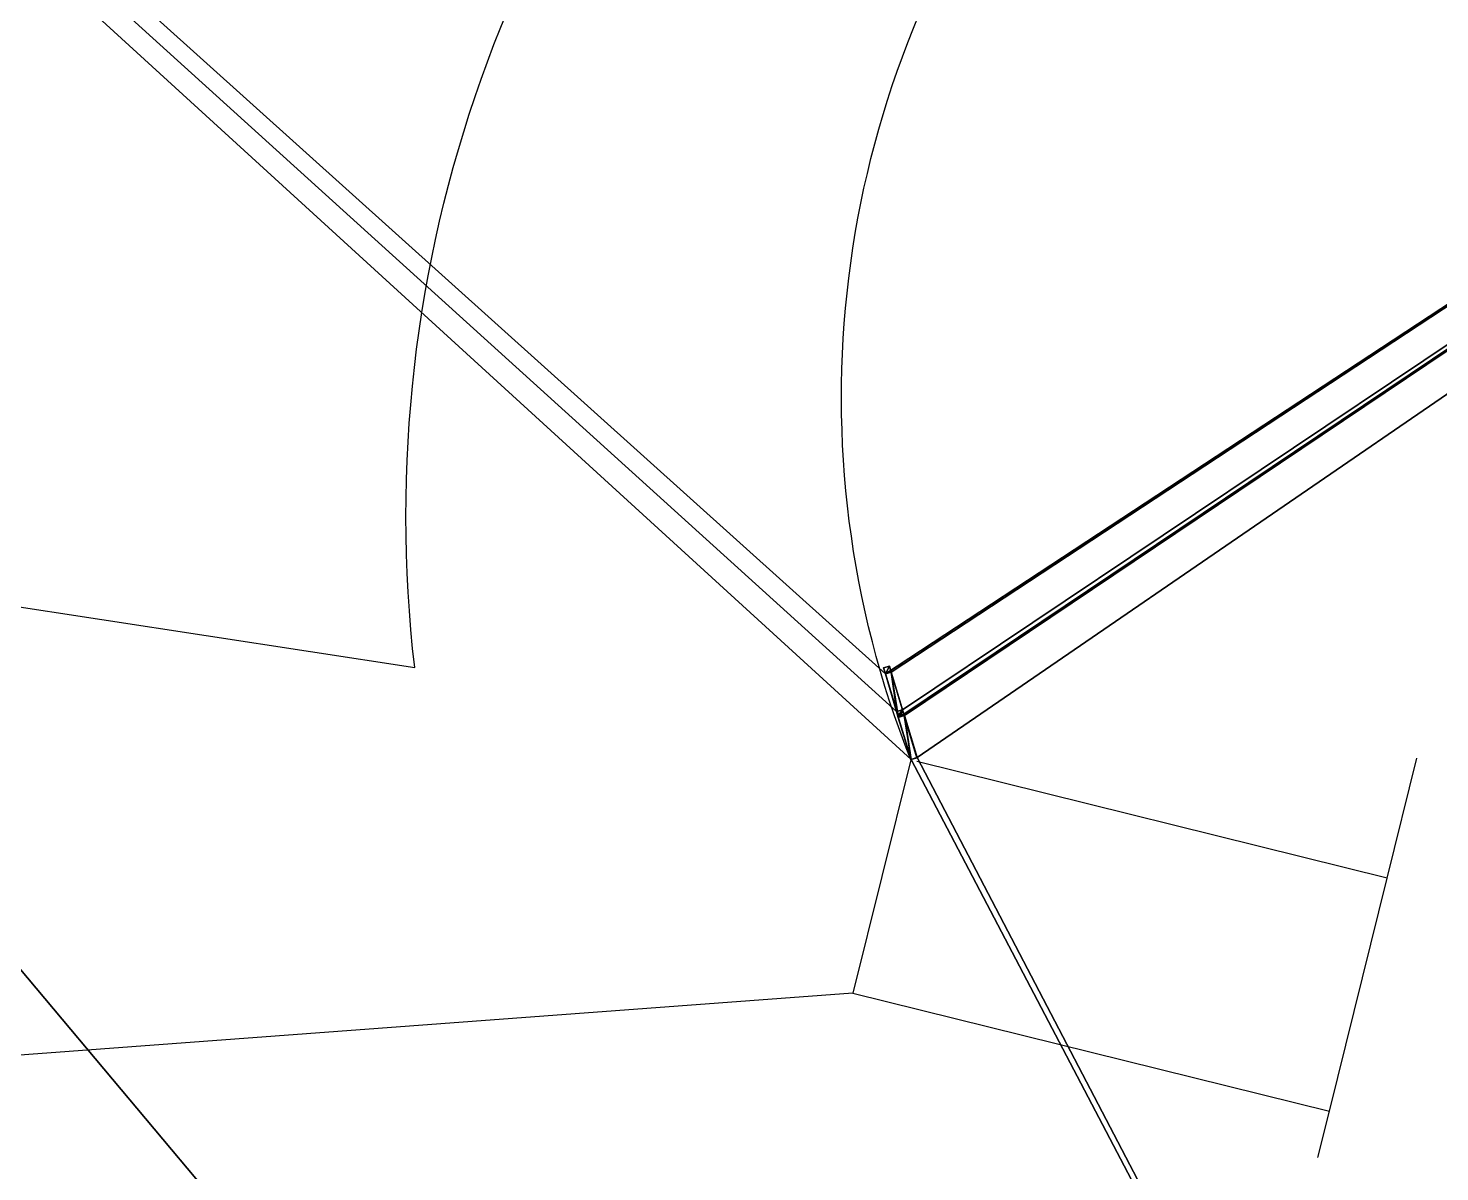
# Model space of a CAD drawing. Extents: x -1551 to 3643, y -2128 to 2177.
# Drawn here: x 1046 to 1850, y -431 to 221 of the extents above; entities that cross this region are included whole.
import ezdxf

# ---------------------------------------------------------------- set-up
doc = ezdxf.new("R2010")
doc.units = 0
doc.header["$MEASUREMENT"] = 0
doc.layers.get('0').update_dxf_attribs({"color": 13, "linetype": 'CONTINUOUS'})

msp = doc.modelspace()

# ---------------------------------------------------------------- linework, layer by layer
at = {"color": 0}
for p, q in [((851.05, -79.59, 32.7), (1266.05, -143.17)), ((1548.86, -195.83), (1515.88, -328.73)), ((1820.44, -263.2), (1552.36, -196.69)), ((1820.44, -263.2), (1837.37, -194.93)), ((1787.46, -396.11), (1820.44, -263.2)), ((1515.88, -328.73), (345.93, -415.85)), ((1515.88, -328.73), (1787.46, -396.11)), ((1780.92, -422.47), (1787.46, -396.11))]:
    msp.add_line(p, q, dxfattribs=at)
at = {"color": 53}
for p, q in [((1536.66, -142.41), (1533.31, -143.43)), ((1536.66, -142.41, 48), (1533.31, -143.43, 48)), ((1536.66, -142.41, 48), (1533.31, -143.43, 48)), ((1533.31, -143.43, 41.53), (1534.33, -146.78, 41.53)), ((1533.31, -143.43, 41.53), (1533.31, -143.43, 45)), ((1533.31, -143.43, 45), (1534.33, -146.78, 45)), ((1533.31, -143.43), (1533.31, -143.43, 2.95)), ((1533.31, -143.43, 2.95), (1534.33, -146.78, 2.95)), ((1533.31, -143.43), (1534.33, -146.78)), ((1534.33, -146.78, 30.78), (1533.31, -143.43, 30.78)), ((1533.31, -143.43, 30.78), (1533.31, -143.43, 38.06)), ((1533.31, -143.43, 38.06), (1533.31, -143.43, 41.53)), ((1533.31, -143.43, 41.53), (1534.33, -146.78, 41.53)), ((1533.31, -143.43, 45), (1533.31, -143.43, 48)), ((1533.31, -143.43, 41.53), (1533.31, -143.43, 45)), ((1533.31, -143.43, 38.06), (1533.31, -143.43, 41.53)), ((1533.31, -143.43, 30.78), (1533.31, -143.43, 38.06)), ((1533.31, -143.43, 27.28), (1533.31, -143.43, 30.78)), ((1533.31, -143.43, 2.95), (1533.31, -143.43, 27.28)), ((1533.31, -143.43), (1533.31, -143.43, 2.95)), ((1533.31, -143.43, 48), (1534.33, -146.78, 48)), ((1533.31, -143.43, 48), (1534.33, -146.78, 48)), ((1533.31, -143.43, 45), (1533.31, -143.43, 48)), ((1533.31, -143.43, 45), (1534.33, -146.78, 45)), ((1533.31, -143.43, 2.95), (1534.33, -146.78, 2.95)), ((1533.31, -143.43, 2.95), (1533.31, -143.43, 27.28)), ((1533.31, -143.43, 27.28), (1534.33, -146.78, 27.28)), ((1533.31, -143.43, 27.28), (1534.33, -146.78, 27.28)), ((1533.31, -143.43, 27.28), (1533.31, -143.43, 30.78)), ((1534.33, -146.78, 30.78), (1533.31, -143.43, 30.78)), ((1536.91, -143.24), (1536.66, -142.41)), ((1536.91, -143.24, 48), (1536.66, -142.41, 48)), ((1536.66, -142.41), (1536.66, -142.41, 48)), ((1536.66, -142.41), (1536.66, -142.41, 48)), ((1536.91, -143.24, 48), (1536.66, -142.41, 48)), ((1536.91, -143.24), (1536.91, -143.24, 48)), ((1537.68, -145.76, 48), (1536.91, -143.24, 48)), ((1537.68, -145.76), (1536.91, -143.24)), ((1537.68, -145.76, 48), (1536.91, -143.24, 48)), ((1536.91, -143.24), (1536.91, -143.24, 48)), ((1534.33, -146.78, 48), (1537.68, -145.76, 48)), ((1534.33, -146.78, 48), (1537.68, -145.76, 48)), ((1534.33, -146.78, 27.28), (1537.62, -145.78, 27.28)), ((1534.33, -146.78, 30.78), (1537.62, -145.78, 30.78)), ((1534.33, -146.78, 41.53), (1537.62, -145.78, 41.53)), ((1534.33, -146.78, 45), (1537.62, -145.78, 45)), ((1534.33, -146.78, 41.53), (1537.62, -145.78, 41.53)), ((1534.33, -146.78, 45), (1537.62, -145.78, 45)), ((1534.33, -146.78, 41.53), (1537.62, -145.78, 41.53)), ((1534.33, -146.78, 45), (1537.62, -145.78, 45)), ((1534.33, -146.78, 30.78), (1537.62, -145.78, 30.78)), ((1534.33, -146.78, 27.28), (1537.62, -145.78, 27.28)), ((1534.33, -146.78, 30.78), (1537.62, -145.78, 30.78)), ((1534.33, -146.78, 27.28), (1537.62, -145.78, 27.28)), ((1534.33, -146.78), (1537.56, -145.79)), ((1534.33, -146.78, 2.95), (1537.56, -145.79, 2.95)), ((1534.33, -146.78), (1537.56, -145.79)), ((1534.33, -146.78, 2.95), (1537.56, -145.79, 2.95)), ((1534.33, -146.78), (1537.56, -145.79)), ((1534.33, -146.78, 2.95), (1537.56, -145.79, 2.95)), ((1534.33, -146.78), (1540.83, -168.19)), ((1534.33, -146.78, 41.53), (1534.33, -146.78, 45)), ((1534.33, -146.78), (1534.33, -146.78, 2.95)), ((1541.61, -170.76, 30.78), (1534.33, -146.78, 30.78)), ((1534.33, -146.78, 27.28), (1534.33, -146.78, 30.78)), ((1534.33, -146.78, 27.28), (1541.61, -170.76, 27.28)), ((1534.33, -146.78, 30.78), (1534.33, -146.78, 41.53)), ((1534.33, -146.78, 45), (1534.33, -146.78, 48)), ((1534.33, -146.78, 2.95), (1534.33, -146.78, 27.28)), ((1534.33, -146.78, 30.78), (1534.33, -146.78, 41.53)), ((1534.33, -146.78, 45), (1534.33, -146.78, 48)), ((1534.33, -146.78, 2.95), (1534.33, -146.78, 27.28)), ((1534.33, -146.78, 2.95), (1541.61, -170.76, 2.95)), ((1534.33, -146.78), (1534.33, -146.78, 2.95)), ((1534.33, -146.78), (1540.83, -168.19)), ((1534.33, -146.78, 45), (1541.61, -170.76, 45)), ((1534.33, -146.78, 41.53), (1534.33, -146.78, 45)), ((1534.33, -146.78, 41.53), (1541.61, -170.76, 41.53)), ((1534.33, -146.78, 27.28), (1534.33, -146.78, 30.78)), ((1534.33, -146.78, 41.53), (1541.61, -170.76, 41.53)), ((1534.33, -146.78, 41.53), (1534.33, -146.78, 45)), ((1534.33, -146.78, 45), (1541.61, -170.76, 45)), ((1541.61, -170.76, 30.78), (1534.33, -146.78, 30.78)), ((1534.33, -146.78, 27.28), (1541.61, -170.76, 27.28)), ((1534.33, -146.78, 27.28), (1534.33, -146.78, 30.78)), ((1534.33, -146.78), (1540.83, -168.19)), ((1534.33, -146.78), (1534.33, -146.78, 2.95)), ((1534.33, -146.78, 2.95), (1541.61, -170.76, 2.95)), ((1537.56, -145.79), (1537.68, -145.76)), ((1537.56, -145.79), (1544.06, -167.21)), ((1537.56, -145.79), (1537.56, -145.79, 2.95)), ((1537.56, -145.79), (1544.06, -167.21)), ((1537.56, -145.79), (1537.56, -145.79, 2.95)), ((1537.56, -145.79, 2.95), (1544.84, -169.77, 2.95)), ((1537.56, -145.79), (1544.06, -167.21)), ((1537.56, -145.79), (1537.56, -145.79, 2.95)), ((1537.56, -145.79, 2.95), (1544.84, -169.77, 2.95)), ((1537.62, -145.78, 27.28), (1537.62, -145.78, 30.78)), ((1537.62, -145.78, 41.53), (1537.62, -145.78, 45)), ((1537.62, -145.78, 41.53), (1544.9, -169.76, 41.53)), ((1537.62, -145.78, 41.53), (1537.62, -145.78, 45)), ((1537.62, -145.78, 45), (1544.9, -169.76, 45)), ((1537.62, -145.78, 41.53), (1544.9, -169.76, 41.53)), ((1537.62, -145.78, 41.53), (1537.62, -145.78, 45)), ((1537.62, -145.78, 45), (1544.9, -169.76, 45)), ((1544.9, -169.76, 30.78), (1537.62, -145.78, 30.78)), ((1537.62, -145.78, 27.28), (1544.9, -169.76, 27.28)), ((1537.62, -145.78, 27.28), (1537.62, -145.78, 30.78)), ((1544.9, -169.76, 30.78), (1537.62, -145.78, 30.78)), ((1537.62, -145.78, 27.28), (1544.9, -169.76, 27.28)), ((1537.62, -145.78, 27.28), (1537.62, -145.78, 30.78)), ((1537.68, -145.76), (1537.68, -145.76, 48)), ((1537.68, -145.76), (1537.68, -145.76, 48)), ((1544.02, -167.22, 48), (1540.67, -168.24, 48)), ((1544.02, -167.22, 48), (1540.67, -168.24, 48)), ((1540.83, -168.19), (1540.67, -168.24)), ((1540.83, -168.19), (1540.67, -168.24)), ((1540.83, -168.19), (1540.67, -168.24)), ((1540.67, -168.24), (1541.69, -171.59)), ((1540.67, -168.24, 41.53), (1541.69, -171.59, 41.53)), ((1540.67, -168.24, 41.53), (1540.67, -168.24, 45)), ((1540.67, -168.24, 45), (1541.69, -171.59, 45)), ((1540.67, -168.24, 45), (1540.67, -168.24, 48)), ((1540.67, -168.24, 41.53), (1540.67, -168.24, 45)), ((1540.67, -168.24, 38.06), (1540.67, -168.24, 41.53)), ((1540.67, -168.24, 30.78), (1540.67, -168.24, 38.06)), ((1540.67, -168.24, 27.28), (1540.67, -168.24, 30.78)), ((1540.67, -168.24, 2.95), (1540.67, -168.24, 27.28)), ((1540.67, -168.24), (1540.67, -168.24, 2.95)), ((1541.69, -171.59, 30.78), (1540.67, -168.24, 30.78)), ((1540.67, -168.24, 30.78), (1540.67, -168.24, 38.06)), ((1540.67, -168.24, 38.06), (1540.67, -168.24, 41.53)), ((1540.67, -168.24, 41.53), (1541.69, -171.59, 41.53)), ((1540.67, -168.24, 48), (1541.69, -171.59, 48)), ((1540.67, -168.24), (1540.67, -168.24, 2.95)), ((1540.67, -168.24, 2.95), (1541.69, -171.59, 2.95)), ((1540.67, -168.24), (1541.69, -171.59)), ((1540.67, -168.24, 27.28), (1541.69, -171.59, 27.28)), ((1540.67, -168.24, 27.28), (1540.67, -168.24, 30.78)), ((1541.69, -171.59, 30.78), (1540.67, -168.24, 30.78)), ((1540.67, -168.24, 2.95), (1541.69, -171.59, 2.95)), ((1540.67, -168.24, 2.95), (1540.67, -168.24, 27.28)), ((1540.67, -168.24, 27.28), (1541.69, -171.59, 27.28)), ((1540.67, -168.24, 48), (1541.69, -171.59, 48)), ((1540.67, -168.24, 45), (1540.67, -168.24, 48)), ((1540.67, -168.24, 45), (1541.69, -171.59, 45)), ((1540.67, -168.24), (1541.69, -171.59)), ((1540.83, -168.19), (1544.02, -167.22)), ((1540.83, -168.19), (1544.02, -167.22)), ((1540.83, -168.19), (1544.02, -167.22)), ((1540.83, -168.19), (1544.02, -167.22)), ((1540.83, -168.19), (1541.61, -170.76)), ((1540.83, -168.19), (1541.61, -170.76)), ((1540.83, -168.19), (1541.61, -170.76)), ((1540.83, -168.19), (1541.61, -170.76)), ((1544.02, -167.22), (1544.06, -167.21)), ((1544.02, -167.22), (1544.06, -167.21)), ((1544.27, -168.05), (1544.02, -167.22)), ((1544.02, -167.22), (1544.02, -167.22, 48)), ((1544.27, -168.05), (1544.02, -167.22)), ((1544.27, -168.05, 48), (1544.02, -167.22, 48)), ((1544.02, -167.22), (1544.02, -167.22, 48)), ((1544.27, -168.05, 48), (1544.02, -167.22, 48)), ((1544.27, -168.05), (1544.02, -167.22)), ((1544.27, -168.05), (1544.02, -167.22)), ((1544.06, -167.21), (1544.84, -169.77)), ((1544.06, -167.21), (1544.84, -169.77)), ((1544.06, -167.21), (1544.84, -169.77)), ((1544.8, -169.79), (1544.27, -168.05)), ((1545.04, -170.57, 48), (1544.27, -168.05, 48)), ((1544.27, -168.05), (1544.27, -168.05, 48)), ((1544.8, -169.79), (1544.27, -168.05)), ((1544.27, -168.05), (1544.27, -168.05, 48)), ((1545.04, -170.57, 48), (1544.27, -168.05, 48)), ((1544.8, -169.79), (1544.27, -168.05)), ((1544.8, -169.79), (1544.27, -168.05)), ((1541.61, -170.76, 41.53), (1544.9, -169.76, 41.53)), ((1541.61, -170.76, 45), (1544.9, -169.76, 45)), ((1541.61, -170.76, 41.53), (1544.9, -169.76, 41.53)), ((1541.61, -170.76, 45), (1544.9, -169.76, 45)), ((1541.61, -170.76, 30.78), (1544.9, -169.76, 30.78)), ((1541.61, -170.76, 27.28), (1544.9, -169.76, 27.28)), ((1541.61, -170.76, 30.78), (1544.9, -169.76, 30.78)), ((1541.61, -170.76, 27.28), (1544.9, -169.76, 27.28)), ((1541.61, -170.76, 2.95), (1544.84, -169.77, 2.95)), ((1541.61, -170.76, 2.95), (1544.84, -169.77, 2.95)), ((1541.61, -170.76), (1544.8, -169.79)), ((1541.61, -170.76), (1544.8, -169.79)), ((1541.61, -170.76), (1544.8, -169.79)), ((1541.61, -170.76), (1544.8, -169.79)), ((1541.61, -170.76, 27.28), (1541.61, -170.76, 30.78)), ((1541.61, -170.76), (1541.61, -170.76, 2.95)), ((1541.61, -170.76, 41.53), (1541.61, -170.76, 45)), ((1541.61, -170.76, 41.53), (1541.61, -170.76, 45)), ((1541.61, -170.76, 27.28), (1541.61, -170.76, 30.78)), ((1541.61, -170.76), (1541.61, -170.76, 2.95)), ((1541.69, -171.59, 2.95), (1545.04, -170.57, 2.95)), ((1541.69, -171.59), (1545.04, -170.57)), ((1541.69, -171.59, 48), (1545.04, -170.57, 48)), ((1541.69, -171.59), (1545.04, -170.57)), ((1541.69, -171.59, 41.53), (1545.04, -170.57, 41.53)), ((1541.69, -171.59, 45), (1545.04, -170.57, 45)), ((1541.69, -171.59, 45), (1545.04, -170.57, 45)), ((1541.69, -171.59, 41.53), (1545.04, -170.57, 41.53)), ((1541.69, -171.59, 45), (1545.04, -170.57, 45)), ((1541.69, -171.59, 48), (1545.04, -170.57, 48)), ((1541.69, -171.59), (1545.04, -170.57)), ((1541.69, -171.59, 2.95), (1545.04, -170.57, 2.95)), ((1541.69, -171.59, 2.95), (1545.04, -170.57, 2.95)), ((1541.69, -171.59, 41.53), (1545.04, -170.57, 41.53)), ((1541.69, -171.59, 30.78), (1544.98, -170.59, 30.78)), ((1541.69, -171.59, 27.28), (1544.98, -170.59, 27.28)), ((1541.69, -171.59, 30.78), (1544.98, -170.59, 30.78)), ((1541.69, -171.59, 27.28), (1544.98, -170.59, 27.28)), ((1541.69, -171.59, 27.28), (1544.98, -170.59, 27.28)), ((1541.69, -171.59, 30.78), (1544.98, -170.59, 30.78)), ((1541.69, -171.59), (1548.97, -195.57)), ((1541.69, -171.59), (1541.69, -171.59, 2.95)), ((1541.69, -171.59, 41.53), (1541.69, -171.59, 45)), ((1548.97, -195.57, 30.78), (1541.69, -171.59, 30.78)), ((1541.69, -171.59, 27.28), (1541.69, -171.59, 30.78)), ((1541.69, -171.59, 27.28), (1548.97, -195.57, 27.28)), ((1541.69, -171.59, 2.95), (1548.97, -195.57, 2.95)), ((1541.69, -171.59), (1541.69, -171.59, 2.95)), ((1541.69, -171.59), (1548.97, -195.57)), ((1541.69, -171.59, 30.78), (1541.69, -171.59, 41.53)), ((1541.69, -171.59, 45), (1548.97, -195.57, 45)), ((1541.69, -171.59, 41.53), (1541.69, -171.59, 45)), ((1541.69, -171.59, 41.53), (1548.97, -195.57, 41.53)), ((1541.69, -171.59), (1541.69, -171.59, 2.95)), ((1541.69, -171.59, 27.28), (1541.69, -171.59, 30.78)), ((1541.69, -171.59, 2.95), (1541.69, -171.59, 27.28)), ((1541.69, -171.59, 45), (1541.69, -171.59, 48)), ((1541.69, -171.59, 41.53), (1548.97, -195.57, 41.53)), ((1541.69, -171.59, 45), (1548.97, -195.57, 45)), ((1541.69, -171.59, 41.53), (1541.69, -171.59, 45)), ((1541.69, -171.59, 45), (1541.69, -171.59, 48)), ((1548.97, -195.57, 30.78), (1541.69, -171.59, 30.78)), ((1541.69, -171.59, 27.28), (1548.97, -195.57, 27.28)), ((1541.69, -171.59, 27.28), (1541.69, -171.59, 30.78)), ((1541.69, -171.59), (1548.97, -195.57)), ((1541.69, -171.59, 2.95), (1548.97, -195.57, 2.95)), ((1541.69, -171.59, 2.95), (1541.69, -171.59, 27.28)), ((1541.69, -171.59, 30.78), (1541.69, -171.59, 41.53)), ((1544.8, -169.79), (1544.84, -169.77)), ((1544.8, -169.79), (1544.84, -169.77)), ((1544.8, -169.79), (1544.84, -169.77)), ((1545.04, -170.57), (1544.8, -169.79)), ((1545.04, -170.57), (1544.8, -169.79)), ((1545.04, -170.57), (1544.8, -169.79)), ((1544.84, -169.77), (1544.84, -169.77, 2.95)), ((1544.84, -169.77), (1544.84, -169.77, 2.95)), ((1544.9, -169.76, 41.53), (1544.9, -169.76, 45)), ((1544.9, -169.76, 41.53), (1544.9, -169.76, 45)), ((1544.9, -169.76, 27.28), (1544.9, -169.76, 30.78)), ((1544.9, -169.76, 27.28), (1544.9, -169.76, 30.78)), ((1552.26, -194.57, 30.78), (1544.98, -170.59, 30.78)), ((1544.98, -170.59, 27.28), (1552.26, -194.57, 27.28)), ((1544.98, -170.59, 27.28), (1544.98, -170.59, 30.78)), ((1552.26, -194.57, 30.78), (1544.98, -170.59, 30.78)), ((1544.98, -170.59, 27.28), (1552.26, -194.57, 27.28)), ((1544.98, -170.59, 27.28), (1544.98, -170.59, 30.78)), ((1544.98, -170.59, 27.28), (1544.98, -170.59, 30.78)), ((1545.04, -170.57), (1545.16, -170.54)), ((1545.04, -170.57), (1545.16, -170.54)), ((1545.04, -170.57), (1545.16, -170.54)), ((1545.04, -170.57, 2.95), (1545.16, -170.54, 2.95)), ((1545.04, -170.57, 2.95), (1545.16, -170.54, 2.95)), ((1545.04, -170.57), (1545.04, -170.57, 2.95)), ((1545.04, -170.57), (1545.04, -170.57, 2.95)), ((1545.04, -170.57, 2.95), (1545.04, -170.57, 41.53)), ((1545.04, -170.57, 41.53), (1545.04, -170.57, 45)), ((1545.04, -170.57, 45), (1545.04, -170.57, 48)), ((1545.04, -170.57, 41.53), (1552.32, -194.55, 41.53)), ((1545.04, -170.57, 41.53), (1545.04, -170.57, 45)), ((1545.04, -170.57, 45), (1552.32, -194.55, 45)), ((1545.04, -170.57, 41.53), (1552.32, -194.55, 41.53)), ((1545.04, -170.57, 45), (1552.32, -194.55, 45)), ((1545.04, -170.57, 41.53), (1545.04, -170.57, 45)), ((1545.04, -170.57, 45), (1545.04, -170.57, 48)), ((1545.04, -170.57), (1545.04, -170.57, 2.95)), ((1545.04, -170.57, 2.95), (1545.04, -170.57, 41.53)), ((1545.16, -170.54), (1552.44, -194.52)), ((1545.16, -170.54), (1552.44, -194.52)), ((1545.16, -170.54), (1545.16, -170.54, 2.95)), ((1545.16, -170.54, 2.95), (1552.44, -194.52, 2.95)), ((1545.16, -170.54), (1552.44, -194.52)), ((1545.16, -170.54), (1545.16, -170.54, 2.95)), ((1545.16, -170.54, 2.95), (1552.44, -194.52, 2.95)), ((1548.97, -195.57), (1552.44, -194.52)), ((1548.97, -195.57), (1552.44, -194.52)), ((1548.97, -195.57, 2.95), (1552.44, -194.52, 2.95)), ((1548.97, -195.57), (1552.44, -194.52)), ((1548.97, -195.57, 2.95), (1552.44, -194.52, 2.95)), ((1548.97, -195.57, 41.53), (1552.32, -194.55, 41.53)), ((1548.97, -195.57, 45), (1552.32, -194.55, 45)), ((1548.97, -195.57, 41.53), (1552.32, -194.55, 41.53)), ((1548.97, -195.57, 45), (1552.32, -194.55, 45)), ((1548.97, -195.57, 30.78), (1552.26, -194.57, 30.78)), ((1548.97, -195.57, 27.28), (1552.26, -194.57, 27.28)), ((1548.97, -195.57, 30.78), (1552.26, -194.57, 30.78)), ((1548.97, -195.57, 27.28), (1552.26, -194.57, 27.28)), ((1548.97, -195.57, 27.28), (1548.97, -195.57, 30.78)), ((1548.97, -195.57), (1548.97, -195.57, 2.95)), ((1548.97, -195.57, 41.53), (1548.97, -195.57, 45)), ((1548.97, -195.57, 41.53), (1548.97, -195.57, 45)), ((1548.97, -195.57, 27.28), (1548.97, -195.57, 30.78)), ((1548.97, -195.57), (1548.97, -195.57, 2.95)), ((1552.26, -194.57, 27.28), (1552.26, -194.57, 30.78)), ((1552.26, -194.57, 27.28), (1552.26, -194.57, 30.78)), ((1552.32, -194.55, 41.53), (1552.32, -194.55, 45)), ((1552.32, -194.55, 41.53), (1552.32, -194.55, 45)), ((1552.44, -194.52), (1552.44, -194.52, 2.95)), ((1552.44, -194.52), (1552.44, -194.52, 2.95))]:
    msp.add_line(p, q, dxfattribs=at)
at = {"color": 0, "extrusion": (0, 0, -1)}
for centre, radius, start, end in [((-2008.24, -57.05), 747.17, 353.38116, 97.83471), ((-2069.4, 10.87), 560.07, 338.34326, 92.85149)]:
    msp.add_arc(centre, radius, start, end, dxfattribs=at)

# ---------------------------------------------------------------- meshes
at = {"color": 0}
mesh = msp.add_polyface(dxfattribs=at)
corners = [(1540.83, -168.19), (1540.67, -168.24), (1534.33, -146.78), (3642.78, 1239.34), (-1049.3, 2177.1), (1537.56, -145.79), (1544.06, -167.21), (1544.84, -169.77), (1545.04, -170.57), (1545.16, -170.54), (1552.44, -194.52), (2561.91, -2128.17), (-1551.25, -1075.87), (1548.97, -195.57), (1541.69, -171.59), (1544.8, -169.79)]
mesh.append_faces([[corners[k] for k in face] for face in [(4, 11, 12), (13, 1, 14)]], dxfattribs={"vtx0": -1, "color": 0})
mesh.append_faces([[corners[k] for k in face] for face in [(3, 2, 4), (2, 3, 5), (5, 3, 6), (6, 3, 7), (8, 3, 9), (9, 3, 10)]], dxfattribs={"vtx0": -1, "vtx1": -1, "color": 0})
mesh.append_faces([[corners[k] for k in face] for face in [(7, 3, 8), (11, 4, 13), (13, 4, 1), (1, 4, 2)]], dxfattribs={"vtx0": -1, "vtx1": -1, "vtx2": -1, "color": 0})
mesh.append_faces([[corners[k] for k in face] for face in [(10, 3, 11), (11, 13, 10)]], dxfattribs={"vtx0": -1, "vtx2": -1, "color": 0})
mesh.append_faces([[corners[k] for k in face] for face in [(0, 1, 2)]], dxfattribs={"vtx1": -1, "color": 0})
mesh.append_faces([[corners[k] for k in face] for face in [(8, 15, 7)]], dxfattribs={"vtx2": -1, "color": 0})
at = {"color": 53}
mesh = msp.add_polyface(dxfattribs=at)
corners = [(1536.66, -142.41, 48), (1533.31, -143.43), (1536.66, -142.41), (1533.31, -143.43, 2.95), (1533.31, -143.43, 27.28), (1533.31, -143.43, 30.78), (1533.31, -143.43, 38.06), (1533.31, -143.43, 41.53), (1533.31, -143.43, 45), (1533.31, -143.43, 48)]
mesh.append_faces([[corners[k] for k in face] for face in [(0, 1, 2), (8, 0, 9)]], dxfattribs={"vtx0": -1, "color": 53})
mesh.append_faces([[corners[k] for k in face] for face in [(1, 0, 3), (3, 0, 4), (4, 0, 5), (5, 0, 6), (6, 0, 7), (7, 0, 8)]], dxfattribs={"vtx0": -1, "vtx1": -1, "color": 53})
mesh = msp.add_polyface(dxfattribs=at)
corners = [(1536.66, -142.41, 48), (1534.33, -146.78, 48), (1533.31, -143.43, 48), (1537.68, -145.76, 48), (1536.91, -143.24, 48)]
mesh.append_faces([[corners[k] for k in face] for face in [(0, 1, 2), (3, 0, 4)]], dxfattribs={"vtx0": -1, "color": 53})
mesh.append_faces([[corners[k] for k in face] for face in [(1, 0, 3)]], dxfattribs={"vtx0": -1, "vtx1": -1, "color": 53})
mesh = msp.add_polyface(dxfattribs=at)
corners = [(1533.31, -143.43, 41.53), (1534.33, -146.78, 45), (1534.33, -146.78, 41.53), (1533.31, -143.43, 45)]
mesh.append_faces([[corners[k] for k in face] for face in [(0, 1, 2), (1, 0, 3)]], dxfattribs={"vtx0": -1, "color": 53})
mesh = msp.add_polyface(dxfattribs=at)
corners = [(1533.31, -143.43), (1534.33, -146.78, 2.95), (1534.33, -146.78), (1533.31, -143.43, 2.95)]
mesh.append_faces([[corners[k] for k in face] for face in [(0, 1, 2), (1, 0, 3)]], dxfattribs={"vtx0": -1, "color": 53})
mesh = msp.add_polyface(dxfattribs=at)
corners = [(1533.31, -143.43, 30.78), (1534.33, -146.78, 41.53), (1534.33, -146.78, 30.78), (1533.31, -143.43, 41.53), (1533.31, -143.43, 38.06)]
mesh.append_faces([[corners[k] for k in face] for face in [(0, 1, 2), (3, 0, 4)]], dxfattribs={"vtx0": -1, "color": 53})
mesh.append_faces([[corners[k] for k in face] for face in [(1, 0, 3)]], dxfattribs={"vtx0": -1, "vtx1": -1, "color": 53})
mesh = msp.add_polyface(dxfattribs=at)
corners = [(1533.31, -143.43, 48), (1534.33, -146.78, 45), (1534.33, -146.78, 48), (1533.31, -143.43, 45)]
mesh.append_faces([[corners[k] for k in face] for face in [(0, 1, 2), (1, 0, 3)]], dxfattribs={"vtx0": -1, "color": 53})
mesh = msp.add_polyface(dxfattribs=at)
corners = [(1533.31, -143.43, 2.95), (1534.33, -146.78, 27.28), (1534.33, -146.78, 2.95), (1533.31, -143.43, 27.28)]
mesh.append_faces([[corners[k] for k in face] for face in [(0, 1, 2), (1, 0, 3)]], dxfattribs={"vtx0": -1, "color": 53})
mesh = msp.add_polyface(dxfattribs=at)
corners = [(1533.31, -143.43, 27.28), (1534.33, -146.78, 30.78), (1534.33, -146.78, 27.28), (1533.31, -143.43, 30.78)]
mesh.append_faces([[corners[k] for k in face] for face in [(0, 1, 2), (1, 0, 3)]], dxfattribs={"vtx0": -1, "color": 53})
mesh = msp.add_polyface(dxfattribs=at)
corners = [(1536.66, -142.41, 48), (1536.91, -143.24), (1536.91, -143.24, 48), (1536.66, -142.41)]
mesh.append_faces([[corners[k] for k in face] for face in [(0, 1, 2), (1, 0, 3)]], dxfattribs={"vtx0": -1, "color": 53})
mesh = msp.add_polyface(dxfattribs=at)
corners = [(1536.91, -143.24, 48), (1537.68, -145.76), (1537.68, -145.76, 48), (1536.91, -143.24)]
mesh.append_faces([[corners[k] for k in face] for face in [(0, 1, 2), (1, 0, 3)]], dxfattribs={"vtx0": -1, "color": 53})
mesh = msp.add_polyface(dxfattribs=at)
corners = [(1534.33, -146.78, 27.28), (1537.56, -145.79, 2.95), (1534.33, -146.78, 2.95), (1534.33, -146.78, 41.53), (1537.62, -145.78, 30.78), (1534.33, -146.78, 30.78), (1534.33, -146.78, 48), (1537.62, -145.78, 45), (1534.33, -146.78, 45), (1537.68, -145.76), (1537.56, -145.79), (1537.68, -145.76, 48), (1537.62, -145.78, 27.28), (1537.62, -145.78, 41.53)]
mesh.append_faces([[corners[k] for k in face] for face in [(0, 1, 2), (3, 4, 5), (6, 7, 8), (1, 9, 10)]], dxfattribs={"vtx0": -1, "color": 53})
mesh.append_faces([[corners[k] for k in face] for face in [(9, 1, 11), (12, 1, 0), (13, 4, 3), (11, 7, 6)]], dxfattribs={"vtx0": -1, "vtx1": -1, "color": 53})
mesh.append_faces([[corners[k] for k in face] for face in [(11, 1, 12), (11, 4, 13)]], dxfattribs={"vtx0": -1, "vtx1": -1, "vtx2": -1, "color": 53})
mesh.append_faces([[corners[k] for k in face] for face in [(11, 12, 4), (11, 13, 7)]], dxfattribs={"vtx0": -1, "vtx2": -1, "color": 53})
mesh = msp.add_polyface(dxfattribs=at)
corners = [(1537.62, -145.78, 41.53), (1541.61, -170.76, 41.53), (1534.33, -146.78, 41.53), (1544.9, -169.76, 41.53)]
mesh.append_faces([[corners[k] for k in face] for face in [(0, 1, 2), (1, 0, 3)]], dxfattribs={"vtx0": -1, "color": 53})
mesh = msp.add_polyface(dxfattribs=at)
corners = [(1534.33, -146.78, 45), (1537.62, -145.78, 41.53), (1534.33, -146.78, 41.53), (1537.62, -145.78, 45)]
mesh.append_faces([[corners[k] for k in face] for face in [(0, 1, 2), (1, 0, 3)]], dxfattribs={"vtx0": -1, "color": 53})
mesh = msp.add_polyface(dxfattribs=at)
corners = [(1541.61, -170.76, 45), (1537.62, -145.78, 45), (1534.33, -146.78, 45), (1544.9, -169.76, 45)]
mesh.append_faces([[corners[k] for k in face] for face in [(0, 1, 2), (1, 0, 3)]], dxfattribs={"vtx0": -1, "color": 53})
mesh = msp.add_polyface(dxfattribs=at)
corners = [(1541.61, -170.76, 30.78), (1537.62, -145.78, 30.78), (1534.33, -146.78, 30.78), (1544.9, -169.76, 30.78)]
mesh.append_faces([[corners[k] for k in face] for face in [(0, 1, 2), (1, 0, 3)]], dxfattribs={"vtx0": -1, "color": 53})
mesh = msp.add_polyface(dxfattribs=at)
corners = [(1537.62, -145.78, 27.28), (1541.61, -170.76, 27.28), (1534.33, -146.78, 27.28), (1544.9, -169.76, 27.28)]
mesh.append_faces([[corners[k] for k in face] for face in [(0, 1, 2), (1, 0, 3)]], dxfattribs={"vtx0": -1, "color": 53})
mesh = msp.add_polyface(dxfattribs=at)
corners = [(1534.33, -146.78, 30.78), (1537.62, -145.78, 27.28), (1534.33, -146.78, 27.28), (1537.62, -145.78, 30.78)]
mesh.append_faces([[corners[k] for k in face] for face in [(0, 1, 2), (1, 0, 3)]], dxfattribs={"vtx0": -1, "color": 53})
mesh = msp.add_polyface(dxfattribs=at)
corners = [(1537.56, -145.79), (1540.83, -168.19), (1534.33, -146.78), (1544.06, -167.21), (1544.02, -167.22)]
mesh.append_faces([[corners[k] for k in face] for face in [(0, 1, 2), (1, 3, 4)]], dxfattribs={"vtx0": -1, "color": 53})
mesh.append_faces([[corners[k] for k in face] for face in [(1, 0, 3)]], dxfattribs={"vtx0": -1, "vtx2": -1, "color": 53})
mesh = msp.add_polyface(dxfattribs=at)
corners = [(1534.33, -146.78, 2.95), (1537.56, -145.79), (1534.33, -146.78), (1537.56, -145.79, 2.95)]
mesh.append_faces([[corners[k] for k in face] for face in [(0, 1, 2), (1, 0, 3)]], dxfattribs={"vtx0": -1, "color": 53})
mesh = msp.add_polyface(dxfattribs=at)
corners = [(1541.61, -170.76, 2.95), (1537.56, -145.79, 2.95), (1534.33, -146.78, 2.95), (1544.84, -169.77, 2.95)]
mesh.append_faces([[corners[k] for k in face] for face in [(0, 1, 2), (1, 0, 3)]], dxfattribs={"vtx0": -1, "color": 53})
mesh = msp.add_polyface(dxfattribs=at)
corners = [(1534.33, -146.78, 30.78), (1541.61, -170.76, 27.28), (1541.61, -170.76, 30.78), (1534.33, -146.78, 27.28)]
mesh.append_faces([[corners[k] for k in face] for face in [(0, 1, 2), (1, 0, 3)]], dxfattribs={"vtx0": -1, "color": 53})
mesh = msp.add_polyface(dxfattribs=at)
corners = [(1534.33, -146.78, 2.95), (1541.61, -170.76), (1541.61, -170.76, 2.95), (1540.83, -168.19), (1534.33, -146.78)]
mesh.append_faces([[corners[k] for k in face] for face in [(0, 1, 2), (3, 0, 4)]], dxfattribs={"vtx0": -1, "color": 53})
mesh.append_faces([[corners[k] for k in face] for face in [(1, 0, 3)]], dxfattribs={"vtx0": -1, "vtx1": -1, "color": 53})
mesh = msp.add_polyface(dxfattribs=at)
corners = [(1534.33, -146.78, 45), (1541.61, -170.76, 41.53), (1541.61, -170.76, 45), (1534.33, -146.78, 41.53)]
mesh.append_faces([[corners[k] for k in face] for face in [(0, 1, 2), (1, 0, 3)]], dxfattribs={"vtx0": -1, "color": 53})
mesh = msp.add_polyface(dxfattribs=at)
corners = [(1544.06, -167.21), (1544.84, -169.77, 2.95), (1544.84, -169.77), (1537.56, -145.79, 2.95), (1537.56, -145.79)]
mesh.append_faces([[corners[k] for k in face] for face in [(0, 1, 2), (3, 0, 4)]], dxfattribs={"vtx0": -1, "color": 53})
mesh.append_faces([[corners[k] for k in face] for face in [(1, 0, 3)]], dxfattribs={"vtx0": -1, "vtx1": -1, "color": 53})
mesh = msp.add_polyface(dxfattribs=at)
corners = [(1537.62, -145.78, 41.53), (1544.9, -169.76, 45), (1544.9, -169.76, 41.53), (1537.62, -145.78, 45)]
mesh.append_faces([[corners[k] for k in face] for face in [(0, 1, 2), (1, 0, 3)]], dxfattribs={"vtx0": -1, "color": 53})
mesh = msp.add_polyface(dxfattribs=at)
corners = [(1537.62, -145.78, 27.28), (1544.9, -169.76, 30.78), (1544.9, -169.76, 27.28), (1537.62, -145.78, 30.78)]
mesh.append_faces([[corners[k] for k in face] for face in [(0, 1, 2), (1, 0, 3)]], dxfattribs={"vtx0": -1, "color": 53})
mesh = msp.add_polyface(dxfattribs=at)
corners = [(1544.02, -167.22, 48), (1540.83, -168.19), (1544.02, -167.22), (1540.67, -168.24), (1540.67, -168.24, 2.95), (1540.67, -168.24, 27.28), (1540.67, -168.24, 30.78), (1540.67, -168.24, 38.06), (1540.67, -168.24, 41.53), (1540.67, -168.24, 45), (1540.67, -168.24, 48)]
mesh.append_faces([[corners[k] for k in face] for face in [(0, 1, 2), (9, 0, 10)]], dxfattribs={"vtx0": -1, "color": 53})
mesh.append_faces([[corners[k] for k in face] for face in [(1, 0, 3), (3, 0, 4), (4, 0, 5), (5, 0, 6), (6, 0, 7), (7, 0, 8), (8, 0, 9)]], dxfattribs={"vtx0": -1, "vtx1": -1, "color": 53})
mesh = msp.add_polyface(dxfattribs=at)
corners = [(1544.02, -167.22, 48), (1541.69, -171.59, 48), (1540.67, -168.24, 48), (1544.27, -168.05, 48), (1545.04, -170.57, 48)]
mesh.append_faces([[corners[k] for k in face] for face in [(0, 1, 2), (1, 3, 4)]], dxfattribs={"vtx0": -1, "color": 53})
mesh.append_faces([[corners[k] for k in face] for face in [(1, 0, 3)]], dxfattribs={"vtx0": -1, "vtx2": -1, "color": 53})
mesh = msp.add_polyface(dxfattribs=at)
corners = [(1540.83, -168.19), (1541.69, -171.59), (1540.67, -168.24), (1541.61, -170.76), (1544.8, -169.79), (1545.04, -170.57)]
mesh.append_faces([[corners[k] for k in face] for face in [(0, 1, 2), (1, 4, 5)]], dxfattribs={"vtx0": -1, "color": 53})
mesh.append_faces([[corners[k] for k in face] for face in [(1, 0, 3), (1, 3, 4)]], dxfattribs={"vtx0": -1, "vtx2": -1, "color": 53})
mesh = msp.add_polyface(dxfattribs=at)
corners = [(1540.67, -168.24, 41.53), (1541.69, -171.59, 45), (1541.69, -171.59, 41.53), (1540.67, -168.24, 45)]
mesh.append_faces([[corners[k] for k in face] for face in [(0, 1, 2), (1, 0, 3)]], dxfattribs={"vtx0": -1, "color": 53})
mesh = msp.add_polyface(dxfattribs=at)
corners = [(1540.67, -168.24, 30.78), (1541.69, -171.59, 41.53), (1541.69, -171.59, 30.78), (1540.67, -168.24, 41.53), (1540.67, -168.24, 38.06)]
mesh.append_faces([[corners[k] for k in face] for face in [(0, 1, 2), (3, 0, 4)]], dxfattribs={"vtx0": -1, "color": 53})
mesh.append_faces([[corners[k] for k in face] for face in [(1, 0, 3)]], dxfattribs={"vtx0": -1, "vtx1": -1, "color": 53})
mesh = msp.add_polyface(dxfattribs=at)
corners = [(1540.67, -168.24), (1541.69, -171.59, 2.95), (1541.69, -171.59), (1540.67, -168.24, 2.95)]
mesh.append_faces([[corners[k] for k in face] for face in [(0, 1, 2), (1, 0, 3)]], dxfattribs={"vtx0": -1, "color": 53})
mesh = msp.add_polyface(dxfattribs=at)
corners = [(1540.67, -168.24, 27.28), (1541.69, -171.59, 30.78), (1541.69, -171.59, 27.28), (1540.67, -168.24, 30.78)]
mesh.append_faces([[corners[k] for k in face] for face in [(0, 1, 2), (1, 0, 3)]], dxfattribs={"vtx0": -1, "color": 53})
mesh = msp.add_polyface(dxfattribs=at)
corners = [(1540.67, -168.24, 2.95), (1541.69, -171.59, 27.28), (1541.69, -171.59, 2.95), (1540.67, -168.24, 27.28)]
mesh.append_faces([[corners[k] for k in face] for face in [(0, 1, 2), (1, 0, 3)]], dxfattribs={"vtx0": -1, "color": 53})
mesh = msp.add_polyface(dxfattribs=at)
corners = [(1540.67, -168.24, 48), (1541.69, -171.59, 45), (1541.69, -171.59, 48), (1540.67, -168.24, 45)]
mesh.append_faces([[corners[k] for k in face] for face in [(0, 1, 2), (1, 0, 3)]], dxfattribs={"vtx0": -1, "color": 53})
mesh = msp.add_polyface(dxfattribs=at)
corners = [(1544.02, -167.22), (1541.61, -170.76), (1540.83, -168.19), (1544.27, -168.05), (1544.8, -169.79)]
mesh.append_faces([[corners[k] for k in face] for face in [(0, 1, 2), (1, 3, 4)]], dxfattribs={"vtx0": -1, "color": 53})
mesh.append_faces([[corners[k] for k in face] for face in [(1, 0, 3)]], dxfattribs={"vtx0": -1, "vtx2": -1, "color": 53})
mesh = msp.add_polyface(dxfattribs=at)
corners = [(1544.06, -167.21), (1544.27, -168.05), (1544.02, -167.22), (1544.84, -169.77), (1544.8, -169.79)]
mesh.append_faces([[corners[k] for k in face] for face in [(0, 1, 2), (1, 3, 4)]], dxfattribs={"vtx0": -1, "color": 53})
mesh.append_faces([[corners[k] for k in face] for face in [(1, 0, 3)]], dxfattribs={"vtx0": -1, "vtx2": -1, "color": 53})
mesh = msp.add_polyface(dxfattribs=at)
corners = [(1544.02, -167.22, 48), (1544.27, -168.05), (1544.27, -168.05, 48), (1544.02, -167.22)]
mesh.append_faces([[corners[k] for k in face] for face in [(0, 1, 2), (1, 0, 3)]], dxfattribs={"vtx0": -1, "color": 53})
mesh = msp.add_polyface(dxfattribs=at)
corners = [(1544.27, -168.05, 48), (1545.04, -170.57, 45), (1545.04, -170.57, 48), (1545.04, -170.57, 41.53), (1545.04, -170.57, 2.95), (1545.04, -170.57), (1544.8, -169.79), (1544.27, -168.05)]
mesh.append_faces([[corners[k] for k in face] for face in [(0, 1, 2), (6, 0, 7)]], dxfattribs={"vtx0": -1, "color": 53})
mesh.append_faces([[corners[k] for k in face] for face in [(1, 0, 3), (3, 0, 4), (4, 0, 5), (5, 0, 6)]], dxfattribs={"vtx0": -1, "vtx1": -1, "color": 53})
mesh = msp.add_polyface(dxfattribs=at)
corners = [(1544.9, -169.76, 45), (1541.61, -170.76, 41.53), (1544.9, -169.76, 41.53), (1541.61, -170.76, 45)]
mesh.append_faces([[corners[k] for k in face] for face in [(0, 1, 2), (1, 0, 3)]], dxfattribs={"vtx0": -1, "color": 53})
mesh = msp.add_polyface(dxfattribs=at)
corners = [(1544.9, -169.76, 30.78), (1541.61, -170.76, 27.28), (1544.9, -169.76, 27.28), (1541.61, -170.76, 30.78)]
mesh.append_faces([[corners[k] for k in face] for face in [(0, 1, 2), (1, 0, 3)]], dxfattribs={"vtx0": -1, "color": 53})
mesh = msp.add_polyface(dxfattribs=at)
corners = [(1544.84, -169.77, 2.95), (1544.8, -169.79), (1544.84, -169.77), (1541.61, -170.76), (1541.61, -170.76, 2.95)]
mesh.append_faces([[corners[k] for k in face] for face in [(0, 1, 2), (3, 0, 4)]], dxfattribs={"vtx0": -1, "color": 53})
mesh.append_faces([[corners[k] for k in face] for face in [(1, 0, 3)]], dxfattribs={"vtx0": -1, "vtx1": -1, "color": 53})
mesh = msp.add_polyface(dxfattribs=at)
corners = [(1545.04, -170.57), (1548.97, -195.57), (1541.69, -171.59), (1545.16, -170.54), (1552.44, -194.52)]
mesh.append_faces([[corners[k] for k in face] for face in [(0, 1, 2), (1, 3, 4)]], dxfattribs={"vtx0": -1, "color": 53})
mesh.append_faces([[corners[k] for k in face] for face in [(1, 0, 3)]], dxfattribs={"vtx0": -1, "vtx2": -1, "color": 53})
mesh = msp.add_polyface(dxfattribs=at)
corners = [(1548.97, -195.57, 2.95), (1545.04, -170.57, 2.95), (1541.69, -171.59, 2.95), (1545.16, -170.54, 2.95), (1552.44, -194.52, 2.95)]
mesh.append_faces([[corners[k] for k in face] for face in [(0, 1, 2), (3, 0, 4)]], dxfattribs={"vtx0": -1, "color": 53})
mesh.append_faces([[corners[k] for k in face] for face in [(1, 0, 3)]], dxfattribs={"vtx0": -1, "vtx1": -1, "color": 53})
mesh = msp.add_polyface(dxfattribs=at)
corners = [(1541.69, -171.59, 2.95), (1545.04, -170.57), (1541.69, -171.59), (1545.04, -170.57, 2.95)]
mesh.append_faces([[corners[k] for k in face] for face in [(0, 1, 2), (1, 0, 3)]], dxfattribs={"vtx0": -1, "color": 53})
mesh = msp.add_polyface(dxfattribs=at)
corners = [(1545.04, -170.57, 41.53), (1548.97, -195.57, 41.53), (1541.69, -171.59, 41.53), (1552.32, -194.55, 41.53)]
mesh.append_faces([[corners[k] for k in face] for face in [(0, 1, 2), (1, 0, 3)]], dxfattribs={"vtx0": -1, "color": 53})
mesh = msp.add_polyface(dxfattribs=at)
corners = [(1548.97, -195.57, 45), (1545.04, -170.57, 45), (1541.69, -171.59, 45), (1552.32, -194.55, 45)]
mesh.append_faces([[corners[k] for k in face] for face in [(0, 1, 2), (1, 0, 3)]], dxfattribs={"vtx0": -1, "color": 53})
mesh = msp.add_polyface(dxfattribs=at)
corners = [(1541.69, -171.59, 45), (1545.04, -170.57, 41.53), (1541.69, -171.59, 41.53), (1545.04, -170.57, 45)]
mesh.append_faces([[corners[k] for k in face] for face in [(0, 1, 2), (1, 0, 3)]], dxfattribs={"vtx0": -1, "color": 53})
mesh = msp.add_polyface(dxfattribs=at)
corners = [(1541.69, -171.59, 48), (1545.04, -170.57, 45), (1541.69, -171.59, 45), (1545.04, -170.57, 48)]
mesh.append_faces([[corners[k] for k in face] for face in [(0, 1, 2), (1, 0, 3)]], dxfattribs={"vtx0": -1, "color": 53})
mesh = msp.add_polyface(dxfattribs=at)
corners = [(1541.69, -171.59, 41.53), (1544.98, -170.59, 30.78), (1541.69, -171.59, 30.78), (1541.69, -171.59, 27.28), (1545.04, -170.57, 2.95), (1541.69, -171.59, 2.95), (1544.98, -170.59, 27.28), (1545.04, -170.57, 41.53)]
mesh.append_faces([[corners[k] for k in face] for face in [(0, 1, 2), (3, 4, 5)]], dxfattribs={"vtx0": -1, "color": 53})
mesh.append_faces([[corners[k] for k in face] for face in [(4, 6, 7), (7, 1, 0)]], dxfattribs={"vtx0": -1, "vtx1": -1, "color": 53})
mesh.append_faces([[corners[k] for k in face] for face in [(4, 3, 6), (7, 6, 1)]], dxfattribs={"vtx0": -1, "vtx2": -1, "color": 53})
mesh = msp.add_polyface(dxfattribs=at)
corners = [(1548.97, -195.57, 30.78), (1544.98, -170.59, 30.78), (1541.69, -171.59, 30.78), (1552.26, -194.57, 30.78)]
mesh.append_faces([[corners[k] for k in face] for face in [(0, 1, 2), (1, 0, 3)]], dxfattribs={"vtx0": -1, "color": 53})
mesh = msp.add_polyface(dxfattribs=at)
corners = [(1544.98, -170.59, 27.28), (1548.97, -195.57, 27.28), (1541.69, -171.59, 27.28), (1552.26, -194.57, 27.28)]
mesh.append_faces([[corners[k] for k in face] for face in [(0, 1, 2), (1, 0, 3)]], dxfattribs={"vtx0": -1, "color": 53})
mesh = msp.add_polyface(dxfattribs=at)
corners = [(1541.69, -171.59, 30.78), (1544.98, -170.59, 27.28), (1541.69, -171.59, 27.28), (1544.98, -170.59, 30.78)]
mesh.append_faces([[corners[k] for k in face] for face in [(0, 1, 2), (1, 0, 3)]], dxfattribs={"vtx0": -1, "color": 53})
mesh = msp.add_polyface(dxfattribs=at)
corners = [(1541.69, -171.59, 30.78), (1548.97, -195.57, 27.28), (1548.97, -195.57, 30.78), (1541.69, -171.59, 27.28)]
mesh.append_faces([[corners[k] for k in face] for face in [(0, 1, 2), (1, 0, 3)]], dxfattribs={"vtx0": -1, "color": 53})
mesh = msp.add_polyface(dxfattribs=at)
corners = [(1541.69, -171.59, 2.95), (1548.97, -195.57), (1548.97, -195.57, 2.95), (1541.69, -171.59)]
mesh.append_faces([[corners[k] for k in face] for face in [(0, 1, 2), (1, 0, 3)]], dxfattribs={"vtx0": -1, "color": 53})
mesh = msp.add_polyface(dxfattribs=at)
corners = [(1541.69, -171.59, 45), (1548.97, -195.57, 41.53), (1548.97, -195.57, 45), (1541.69, -171.59, 41.53)]
mesh.append_faces([[corners[k] for k in face] for face in [(0, 1, 2), (1, 0, 3)]], dxfattribs={"vtx0": -1, "color": 53})
mesh = msp.add_polyface(dxfattribs=at)
corners = [(1544.98, -170.59, 27.28), (1552.26, -194.57, 30.78), (1552.26, -194.57, 27.28), (1544.98, -170.59, 30.78)]
mesh.append_faces([[corners[k] for k in face] for face in [(0, 1, 2), (1, 0, 3)]], dxfattribs={"vtx0": -1, "color": 53})
mesh = msp.add_polyface(dxfattribs=at)
corners = [(1545.04, -170.57, 2.95), (1545.16, -170.54), (1545.04, -170.57), (1545.16, -170.54, 2.95)]
mesh.append_faces([[corners[k] for k in face] for face in [(0, 1, 2), (1, 0, 3)]], dxfattribs={"vtx0": -1, "color": 53})
mesh = msp.add_polyface(dxfattribs=at)
corners = [(1545.04, -170.57, 41.53), (1552.32, -194.55, 45), (1552.32, -194.55, 41.53), (1545.04, -170.57, 45)]
mesh.append_faces([[corners[k] for k in face] for face in [(0, 1, 2), (1, 0, 3)]], dxfattribs={"vtx0": -1, "color": 53})
mesh = msp.add_polyface(dxfattribs=at)
corners = [(1545.16, -170.54), (1552.44, -194.52, 2.95), (1552.44, -194.52), (1545.16, -170.54, 2.95)]
mesh.append_faces([[corners[k] for k in face] for face in [(0, 1, 2), (1, 0, 3)]], dxfattribs={"vtx0": -1, "color": 53})
mesh = msp.add_polyface(dxfattribs=at)
corners = [(1552.44, -194.52, 2.95), (1548.97, -195.57), (1552.44, -194.52), (1548.97, -195.57, 2.95)]
mesh.append_faces([[corners[k] for k in face] for face in [(0, 1, 2), (1, 0, 3)]], dxfattribs={"vtx0": -1, "color": 53})
mesh = msp.add_polyface(dxfattribs=at)
corners = [(1552.32, -194.55, 45), (1548.97, -195.57, 41.53), (1552.32, -194.55, 41.53), (1548.97, -195.57, 45)]
mesh.append_faces([[corners[k] for k in face] for face in [(0, 1, 2), (1, 0, 3)]], dxfattribs={"vtx0": -1, "color": 53})
mesh = msp.add_polyface(dxfattribs=at)
corners = [(1552.26, -194.57, 30.78), (1548.97, -195.57, 27.28), (1552.26, -194.57, 27.28), (1548.97, -195.57, 30.78)]
mesh.append_faces([[corners[k] for k in face] for face in [(0, 1, 2), (1, 0, 3)]], dxfattribs={"vtx0": -1, "color": 53})

doc.saveas('drawing.dxf')
